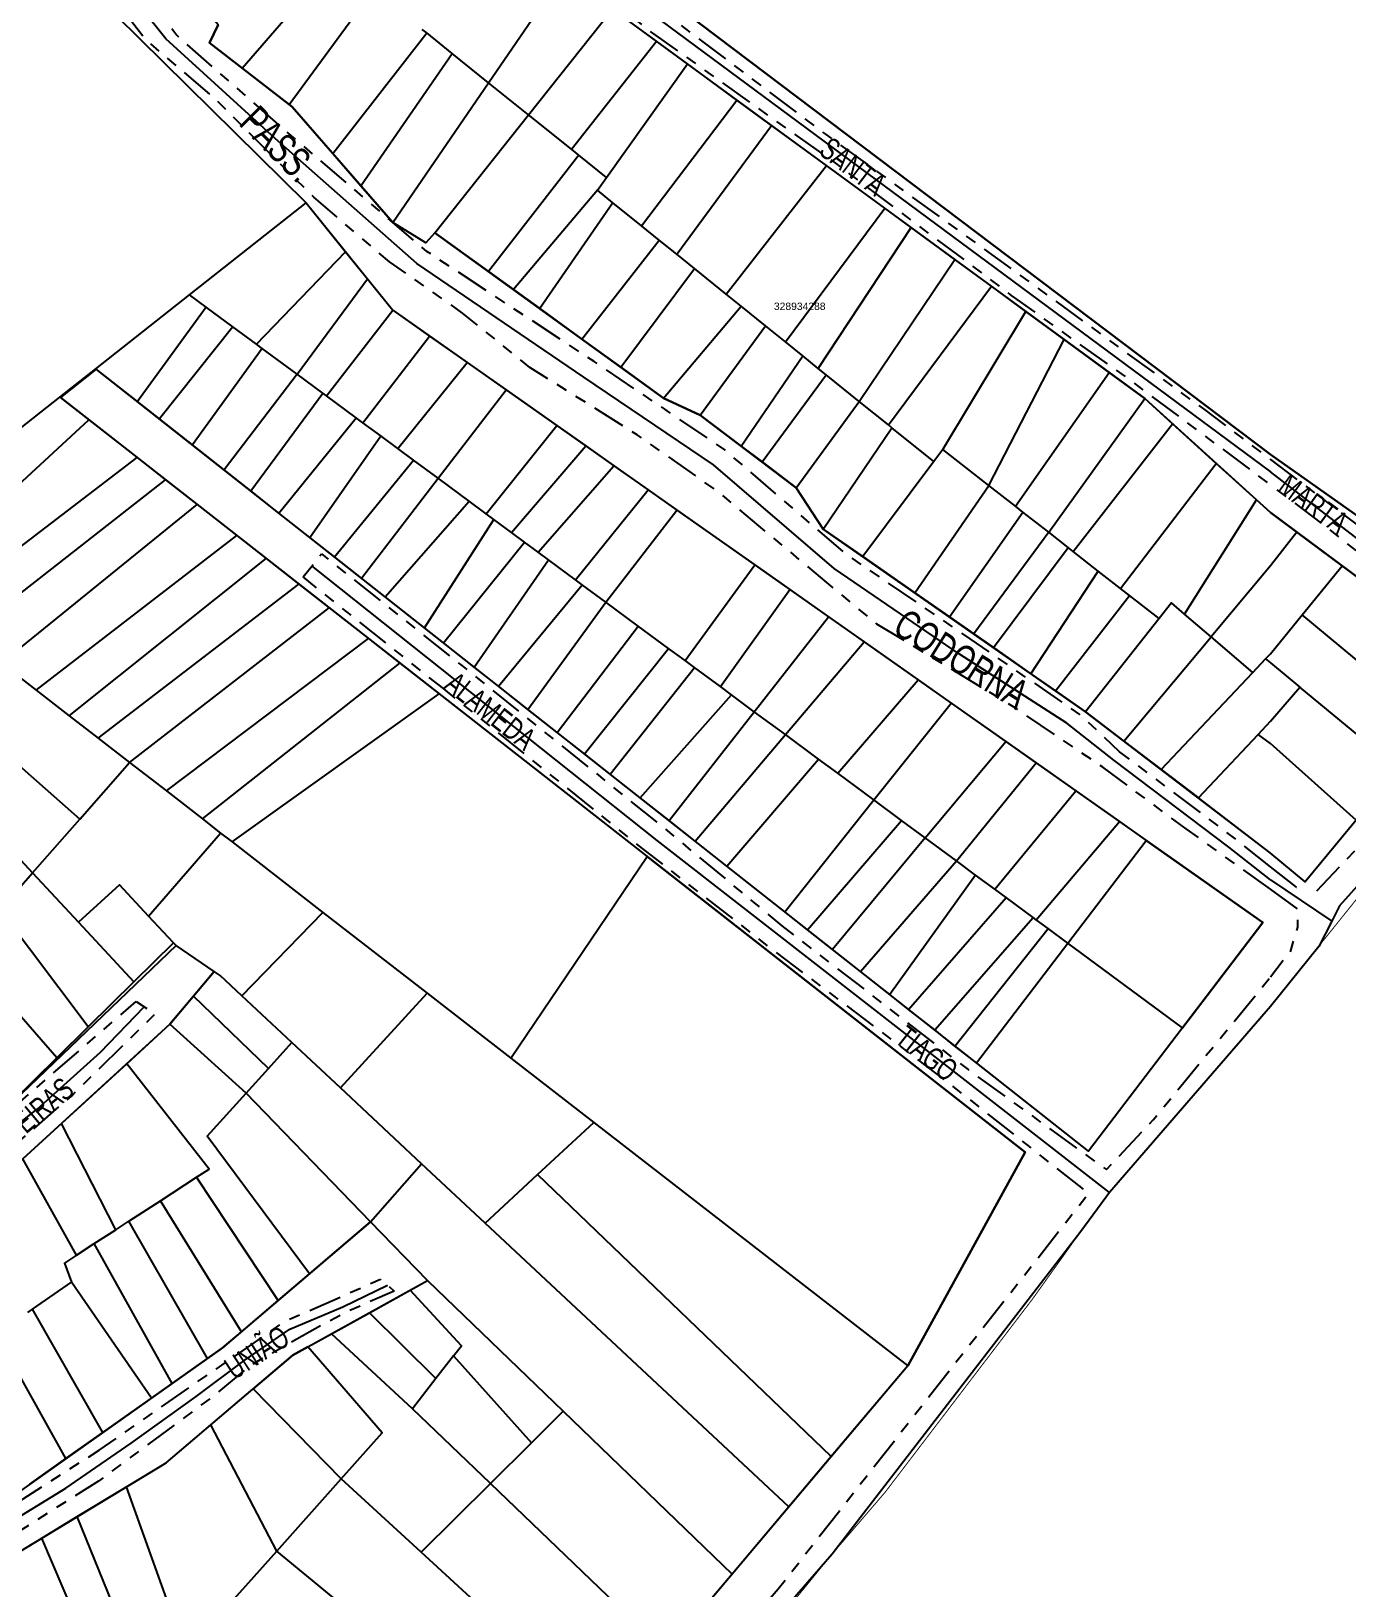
# Model space of a CAD drawing. Extents: x 205316 to 208372, y 4848714 to 4853250.
# Drawn here: x 207946.9 to 208125.1, y 4848829.6 to 4849040.5 of the extents above; entities that cross this region are included whole.
import ezdxf
from ezdxf.enums import TextEntityAlignment as Align

# ---------------------------------------------------------------- set-up
doc = ezdxf.new("R2010")
doc.units = 0
doc.header["$LTSCALE"] = 1.5
doc.header["$MEASUREMENT"] = 0
doc.linetypes.add('TRACO_25', pattern=[8, 3, -1, 1, -1, 1, -1])
for name, color, linetype in [('CD-MALHA-LOTES', 40, 'CONTINUOUS'), ('CD_TXT_QUADRA', 7, 'CONTINUOUS'), ('LM-LIM-SETOR-FISCAL', 7, 'CONTINUOUS'), ('RU-QUADRAS', 6, 'CONTINUOUS'), ('SV-EIXO-RUA-N-PAV', 6, 'CONTINUOUS'), ('SV-RUA-NAO-PAV-S-GUIA-C-GUIA', 7, 'CONTINUOUS'), ('SV-TXT-RUA-N-PAV-S-GUIA-C-GUIA', 7, 'CONTINUOUS')]:
    doc.layers.add(name, color=color, linetype=linetype)
doc.styles.add('ARIAL', font='arial.ttf')
doc.styles.add('ROMANS', font='arial.ttf', dxfattribs={"height": 0.2})
doc.linetypes.add('Limite', pattern='A,20,-3,[130,ltypeshp.shx,S=6.35,R=0,X=0,Y=0],-3,20', length=46)

msp = doc.modelspace()

# ---------------------------------------------------------------- linework, layer by layer
at = {"layer": 'CD-MALHA-LOTES'}
for points in [[(207908.5, 4849122.85), (207915.54, 4849112.02), (207945.28, 4849061), (207958.4, 4849042.61), (207984.16, 4849017.22)], [(207984.43, 4849081.59), (208114.75, 4848983.11), (208145.51, 4848961.38), (208201.11, 4849027.21)], [(207975.49, 4849035.46), (207988.17, 4849050.12)], [(208008.88, 4849033.48), (208019.03, 4849048.32)], [(207981.85, 4849030.51), (207993.24, 4849046.04)], [(208014.28, 4849029.14), (208025.66, 4849043.46)], [(208031.62, 4849039.1), (208025.66, 4849043.46)], [(207972.27, 4849041.3), (207971.1, 4849038.87), (207975.49, 4849035.46)], [(208000.49, 4849040.22), (207999.88, 4849040.71)], [(207987.77, 4849023.88), (208000.49, 4849040.22)], [(208003.96, 4849037.43), (208000.49, 4849040.22)], [(208020.1, 4849024.47), (208031.62, 4849039.1)], [(208035.81, 4849036.03), (208031.62, 4849039.1)], [(207991.58, 4849019.52), (208003.96, 4849037.43)], [(208008.88, 4849033.48), (208003.96, 4849037.43)], [(207975.49, 4849035.46), (207981.85, 4849030.51)], [(208024.86, 4849020.65), (208035.81, 4849036.03)], [(208042.51, 4849031.13), (208035.81, 4849036.03)], [(207995.92, 4849014.55), (208008.88, 4849033.48)], [(208014.28, 4849029.14), (208008.88, 4849033.48)], [(207981.85, 4849030.51), (207982.26, 4849030.19), (207987.77, 4849023.88)], [(208029.58, 4849014.08), (208042.51, 4849031.13)], [(208047.21, 4849027.68), (208042.51, 4849031.13)], [(208001.58, 4849013.16), (208014.28, 4849029.14)], [(208020.1, 4849024.47), (208014.28, 4849029.14)], [(208034.35, 4849010.24), (208047.21, 4849027.68)], [(208054.64, 4849022.25), (208047.21, 4849027.68)], [(207987.77, 4849023.88), (207991.58, 4849019.52)], [(208021.08, 4849023.68), (208008.87, 4849007.89)], [(208021.08, 4849023.68), (208020.1, 4849024.47)], [(208024.86, 4849020.65), (208021.08, 4849023.68)], [(208041.05, 4849004.83), (208054.64, 4849022.25)], [(208062.53, 4849016.48), (208054.64, 4849022.25)], [(207991.58, 4849019.52), (207995.92, 4849014.55)], [(208023.61, 4849018.9), (208024.86, 4849020.65)], [(207968.36, 4849004.75), (207984.16, 4849017.22)], [(207984.16, 4849017.22), (207989.52, 4849010.57)], [(208023.61, 4849018.9), (208012.23, 4849005.46)], [(208025.69, 4849017.22), (208015.8, 4849002.87)], [(208025.69, 4849017.22), (208023.61, 4849018.9)], [(208029.58, 4849014.08), (208025.69, 4849017.22)], [(208049.08, 4848998.36), (208062.53, 4849016.48)], [(208066.09, 4849013.87), (208062.53, 4849016.48)], [(208001.58, 4849013.16), (208000.36, 4849011.79), (207995.92, 4849014.55)], [(208001.58, 4849013.16), (208008.87, 4849007.89)], [(208031.97, 4849012.16), (208029.58, 4849014.08)], [(208053.52, 4848994.78), (208066.09, 4849013.87)], [(208072.01, 4849009.54), (208066.09, 4849013.87)], [(208021.52, 4848998.73), (208031.97, 4849012.16)], [(208034.35, 4849010.24), (208031.97, 4849012.16)], [(207977.46, 4848998.04), (207989.52, 4849010.57)], [(207989.52, 4849010.57), (207992.46, 4849006.92)], [(208036.75, 4849008.3), (208034.35, 4849010.24)], [(208059.07, 4848990.31), (208072.01, 4849009.54)], [(208076.97, 4849005.91), (208072.01, 4849009.54)], [(207982.94, 4848994), (207992.46, 4849006.92)], [(207992.46, 4849006.92), (207995.91, 4849002.65)], [(208008.87, 4849007.89), (208012.23, 4849005.46)], [(208026.77, 4848994.93), (208036.75, 4849008.3)], [(208041.05, 4849004.83), (208036.75, 4849008.3)], [(207955.68, 4848994.74), (207968.36, 4849004.75)], [(207970.65, 4849003.07), (207968.36, 4849004.75)], [(208012.23, 4849005.46), (208015.8, 4849002.87)], [(208043.07, 4849003.21), (208041.05, 4849004.83)], [(208063.04, 4848987.11), (208076.97, 4849005.91)], [(208081.64, 4849002.48), (208076.97, 4849005.91)], [(207970.65, 4849003.07), (207961.33, 4848990.28)], [(207974.25, 4849000.41), (207970.65, 4849003.07)], [(207986.93, 4848991.05), (207995.91, 4849002.65)], [(207995.91, 4849002.65), (208000.89, 4848999.15)], [(208015.8, 4849002.87), (208021.52, 4848998.73)], [(208032.54, 4848990.76), (208043.07, 4849003.21)], [(208046.37, 4849000.55), (208043.07, 4849003.21)], [(208070.39, 4848983.79), (208081.64, 4849002.48)], [(208086.83, 4848998.68), (208081.64, 4849002.48)], [(207974.25, 4849000.41), (207964.3, 4848987.95)], [(207977.46, 4848998.04), (207974.25, 4849000.41)], [(208037.51, 4848988.46), (208046.37, 4849000.55)], [(208049.08, 4848998.36), (208046.37, 4849000.55)], [(207991.85, 4848987.41), (208000.89, 4848999.15)], [(208000.89, 4848999.15), (208005.97, 4848995.57)], [(208021.52, 4848998.73), (208026.77, 4848994.93)], [(208051.44, 4848996.46), (208049.08, 4848998.36)], [(208076.64, 4848978.91), (208086.83, 4848998.68)], [(208092.92, 4848994.23), (208086.83, 4848998.68)], [(207978.22, 4848997.48), (207968.76, 4848984.43)], [(207978.22, 4848997.48), (207977.46, 4848998.04)], [(207982.94, 4848994), (207978.22, 4848997.48)], [(208043.09, 4848984.25), (208051.44, 4848996.46)], [(208053.52, 4848994.78), (208051.44, 4848996.46)], [(207950.81, 4848990.89), (207955.68, 4848994.74)], [(207961.33, 4848990.28), (207955.68, 4848994.74)], [(207982.94, 4848994), (207973.05, 4848981.04)], [(207986.42, 4848991.42), (207982.94, 4848994)], [(207996.6, 4848983.91), (208005.97, 4848995.57)], [(208005.97, 4848995.57), (208011.24, 4848991.86)], [(208026.77, 4848994.93), (208032.54, 4848990.76)], [(208045.93, 4848982.1), (208054.59, 4848993.92)], [(208054.59, 4848993.92), (208053.52, 4848994.78)], [(208059.07, 4848990.31), (208054.59, 4848993.92)], [(208080.21, 4848976.12), (208092.92, 4848994.23)], [(208097.76, 4848990.68), (208092.92, 4848994.23)], [(208002.04, 4848979.89), (208011.24, 4848991.86)], [(208011.24, 4848991.86), (208018.11, 4848987.02)], [(207923.29, 4848969.16), (207950.81, 4848990.89)], [(207950.81, 4848990.89), (207954.75, 4848987.81)], [(207964.3, 4848987.95), (207961.33, 4848990.28)], [(207976.68, 4848978.18), (207986.42, 4848991.42)], [(207986.93, 4848991.05), (207986.42, 4848991.42)], [(207990.96, 4848988.07), (207986.93, 4848991.05)], [(208032.54, 4848990.76), (208037.51, 4848988.46)], [(208050.55, 4848978.61), (208059.07, 4848990.31)], [(208063.04, 4848987.11), (208059.07, 4848990.31)], [(208084.73, 4848972.58), (208097.76, 4848990.68)], [(208101.51, 4848987.28), (208097.76, 4848990.68)], [(207929.59, 4848964.61), (207954.75, 4848987.81)], [(207954.75, 4848987.81), (207961.27, 4848982.71)], [(207968.76, 4848984.43), (207964.3, 4848987.95)], [(207980.49, 4848975.18), (207990.96, 4848988.07)], [(207991.85, 4848987.41), (207990.96, 4848988.07)], [(208037.51, 4848988.46), (208043.09, 4848984.25)], [(207984.67, 4848971.88), (207994.28, 4848985.62)], [(207994.28, 4848985.62), (207991.85, 4848987.41)], [(207996.6, 4848983.91), (207994.28, 4848985.62)], [(208008.53, 4848975.09), (208018.11, 4848987.02)], [(208018.11, 4848987.02), (208022.03, 4848984.27)], [(208054.2, 4848973.01), (208063.49, 4848986.74)], [(208063.49, 4848986.74), (208063.04, 4848987.11)], [(208069.17, 4848982.16), (208063.49, 4848986.74)], [(208088.06, 4848969.98), (208101.51, 4848987.28)], [(208107.41, 4848981.91), (208101.51, 4848987.28)], [(207973.05, 4848981.04), (207968.76, 4848984.43)], [(207998.69, 4848982.36), (207996.6, 4848983.91)], [(208012, 4848972.53), (208022.03, 4848984.27)], [(208022.03, 4848984.27), (208025.84, 4848981.59)], [(208043.09, 4848984.25), (208045.93, 4848982.1)], [(208070.39, 4848983.79), (208069.17, 4848982.16)], [(208076.64, 4848978.91), (208070.39, 4848983.79)], [(207933.7, 4848961.64), (207961.27, 4848982.71)], [(207961.27, 4848982.71), (207965.11, 4848979.7)], [(207988.03, 4848969.23), (207998.69, 4848982.36)], [(208002.04, 4848979.89), (207998.69, 4848982.36)], [(208015.61, 4848969.87), (208025.84, 4848981.59)], [(208025.84, 4848981.59), (208030.49, 4848978.31)], [(208045.93, 4848982.1), (208050.55, 4848978.61)], [(208069.17, 4848982.16), (208059.54, 4848969.28)], [(208094.46, 4848964.97), (208107.41, 4848981.91)], [(208112.87, 4848976.95), (208107.41, 4848981.91)], [(207938.04, 4848958.5), (207965.11, 4848979.7)], [(207965.11, 4848979.7), (207969.43, 4848976.33)], [(207976.68, 4848978.18), (207973.05, 4848981.04)], [(207991.66, 4848966.36), (208002.04, 4848979.89)], [(208006.24, 4848976.79), (208002.04, 4848979.89)], [(207980.49, 4848975.18), (207976.68, 4848978.18)], [(208020.65, 4848966.14), (208030.49, 4848978.31)], [(208030.49, 4848978.31), (208034.36, 4848975.59)], [(208050.55, 4848978.61), (208054.2, 4848973.01)], [(208066.62, 4848964.35), (208076.64, 4848978.91)], [(208080.21, 4848976.12), (208076.64, 4848978.91)], [(207942.93, 4848954.83), (207969.43, 4848976.33)], [(207969.43, 4848976.33), (207974.79, 4848972.12)], [(207984.67, 4848971.88), (207980.49, 4848975.18)], [(207994.88, 4848963.82), (208006.24, 4848976.79)], [(208008.53, 4848975.09), (208006.24, 4848976.79)], [(208009.59, 4848974.31), (208008.53, 4848975.09)], [(208024.75, 4848963.12), (208034.36, 4848975.59)], [(208034.36, 4848975.59), (208044.91, 4848968.16)], [(208071.28, 4848961.11), (208081.24, 4848975.31)], [(208081.24, 4848975.31), (208080.21, 4848976.12)], [(208084.73, 4848972.58), (208081.24, 4848975.31)], [(208103.12, 4848961.5), (208112.87, 4848976.95)], [(208118.33, 4848972.58), (208114.75, 4848975.25), (208112.87, 4848976.95)], [(208000.2, 4848959.63), (208009.59, 4848974.31)], [(208012, 4848972.53), (208009.59, 4848974.31)], [(208054.2, 4848973.01), (208059.54, 4848969.28)], [(207947.61, 4848951.2), (207974.79, 4848972.12)], [(207974.79, 4848972.12), (207978.76, 4848969.02)], [(207988.03, 4848969.23), (207984.67, 4848971.88)], [(208002.76, 4848957.61), (208013.74, 4848971.25)], [(208013.74, 4848971.25), (208012, 4848972.53)], [(208015.61, 4848969.87), (208013.74, 4848971.25)], [(208084.73, 4848972.58), (208074.57, 4848958.81)], [(208087.37, 4848970.52), (208084.73, 4848972.58)], [(208118.33, 4848972.58), (208114.75, 4848968.02), (208106.72, 4848958.41)], [(208124.47, 4848968.02), (208118.33, 4848972.58)], [(207952.08, 4848947.73), (207978.76, 4848969.02)], [(207978.76, 4848969.02), (207983.19, 4848965.55)], [(207991.66, 4848966.36), (207988.03, 4848969.23)], [(208006.94, 4848954.31), (208017, 4848968.84)], [(208017, 4848968.84), (208015.61, 4848969.87)], [(208020.65, 4848966.14), (208017, 4848968.84)], [(208059.54, 4848969.28), (208066.62, 4848964.35)], [(208077.23, 4848956.96), (208087.37, 4848970.52)], [(208088.06, 4848969.98), (208087.37, 4848970.52)], [(208091.44, 4848967.33), (208088.06, 4848969.98)], [(208035.49, 4848955.19), (208044.91, 4848968.16)], [(208044.91, 4848968.16), (208049.68, 4848964.81)], [(208082.3, 4848953.42), (208091.44, 4848967.33)], [(208094.46, 4848964.97), (208091.44, 4848967.33)], [(208119.06, 4848961.4), (208124.47, 4848968.02)], [(208137.03, 4848946.48), (208143.28, 4848954.04), (208124.47, 4848968.02)], [(207956, 4848944.69), (207983.19, 4848965.55)], [(207983.19, 4848965.55), (207987.27, 4848962.36)], [(207994.88, 4848963.82), (207991.66, 4848966.36)], [(208010.22, 4848951.73), (208021.56, 4848965.47)], [(208021.56, 4848965.47), (208020.65, 4848966.14)], [(208024.75, 4848963.12), (208021.56, 4848965.47)], [(208040.26, 4848951.67), (208049.68, 4848964.81)], [(208049.68, 4848964.81), (208054.9, 4848961.13)], [(208066.62, 4848964.35), (208071.28, 4848961.11)], [(208095.69, 4848964.01), (208094.46, 4848964.97)], [(207960.25, 4848941.4), (207987.27, 4848962.36)], [(207987.27, 4848962.36), (207992.62, 4848958.17)], [(208000.2, 4848959.63), (207994.88, 4848963.82)], [(208014.2, 4848948.59), (208024.75, 4848963.12)], [(208029.15, 4848959.87), (208024.75, 4848963.12)], [(208085.67, 4848951.08), (208095.69, 4848964.01)], [(208099.68, 4848960.89), (208095.69, 4848964.01)], [(208103.12, 4848961.5), (208101.35, 4848963.02), (208099.68, 4848960.89)], [(208044.86, 4848948.27), (208054.9, 4848961.13)], [(208054.9, 4848961.13), (208059.74, 4848957.73)], [(208071.28, 4848961.11), (208074.57, 4848958.81)], [(208099.68, 4848960.89), (208089.72, 4848948.25)], [(208106.72, 4848958.41), (208103.12, 4848961.5)], [(208114.09, 4848955.43), (208114.75, 4848956.12), (208119.06, 4848961.4)], [(208137.03, 4848946.48), (208119.06, 4848961.4)], [(207965.24, 4848937.53), (207992.62, 4848958.17)], [(207992.62, 4848958.17), (207996.85, 4848954.86)], [(208002.76, 4848957.61), (208000.2, 4848959.63)], [(208018.18, 4848945.45), (208029.15, 4848959.87)], [(208033.26, 4848956.83), (208029.15, 4848959.87)], [(208074.57, 4848958.81), (208077.23, 4848956.96)], [(208094.92, 4848944.28), (208106.72, 4848958.41)], [(208112.35, 4848953.57), (208106.72, 4848958.41)], [(208006.94, 4848954.31), (208002.76, 4848957.61)], [(208021.86, 4848942.55), (208033.26, 4848956.83)], [(208035.49, 4848955.19), (208033.26, 4848956.83)], [(208049.08, 4848945.16), (208059.74, 4848957.73)], [(208059.74, 4848957.73), (208067.06, 4848952.58)], [(208077.23, 4848956.96), (208082.3, 4848953.42)], [(207942.93, 4848954.83), (207947.61, 4848951.2)], [(207970.12, 4848933.74), (207996.85, 4848954.86)], [(207996.85, 4848954.86), (208002.2, 4848950.67)], [(208010.22, 4848951.73), (208006.94, 4848954.31)], [(208025.35, 4848939.79), (208036.75, 4848954.26)], [(208036.75, 4848954.26), (208035.49, 4848955.19)], [(208040.26, 4848951.67), (208036.75, 4848954.26)], [(208112.35, 4848953.57), (208114.09, 4848955.43)], [(208114.09, 4848955.43), (208114.75, 4848954.88), (208118.75, 4848951.58)], [(208014.2, 4848948.59), (208010.22, 4848951.73)], [(208056.16, 4848939.93), (208067.06, 4848952.58)], [(208067.06, 4848952.58), (208071.51, 4848949.44)], [(208082.3, 4848953.42), (208085.67, 4848951.08)], [(208099.98, 4848940.42), (208112.35, 4848953.57)], [(207953.52, 4848933.73), (207934.48, 4848950.52)], [(207947.61, 4848951.2), (207952.08, 4848947.73)], [(207974.13, 4848930.63), (208002.2, 4848950.67)], [(208002.2, 4848950.67), (208030.35, 4848928.64)], [(208029.39, 4848936.61), (208041.78, 4848950.55)], [(208041.78, 4848950.55), (208040.26, 4848951.67)], [(208044.86, 4848948.27), (208041.78, 4848950.55)], [(208085.67, 4848951.08), (208089.72, 4848948.25)], [(208113.09, 4848945.2), (208114.75, 4848946.97), (208118.75, 4848951.58)], [(208132.13, 4848940.54), (208118.75, 4848951.58)], [(207952.08, 4848947.73), (207956, 4848944.69)], [(208018.18, 4848945.45), (208014.2, 4848948.59)], [(208033.32, 4848933.51), (208044.86, 4848948.27)], [(208049.08, 4848945.16), (208044.86, 4848948.27)], [(208061.06, 4848936.31), (208071.51, 4848949.44)], [(208071.51, 4848949.44), (208078.91, 4848944.24)], [(208089.72, 4848948.25), (208094.92, 4848944.28)], [(208021.86, 4848942.55), (208018.18, 4848945.45)], [(207956, 4848944.69), (207960.25, 4848941.4)], [(208036.84, 4848930.73), (208049.08, 4848945.16)], [(208053.57, 4848941.84), (208049.08, 4848945.16)], [(208067.99, 4848931.19), (208078.91, 4848944.24)], [(208078.91, 4848944.24), (208083.01, 4848941.35)], [(208094.92, 4848944.28), (208099.98, 4848940.42)], [(208105.01, 4848936.58), (208113.09, 4848945.2)], [(208126.38, 4848933.58), (208114.75, 4848943.98), (208113.09, 4848945.2)], [(207953.52, 4848933.73), (207960.25, 4848941.4)], [(207960.25, 4848941.4), (207965.24, 4848937.53)], [(208025.35, 4848939.79), (208021.86, 4848942.55)], [(208041.14, 4848927.34), (208053.57, 4848941.84)], [(208056.16, 4848939.93), (208053.57, 4848941.84)], [(208072.24, 4848928.05), (208083.01, 4848941.35)], [(208083.01, 4848941.35), (208088.41, 4848937.54)], [(207933.69, 4848940.92), (207947.12, 4848926.46)], [(208029.39, 4848936.61), (208025.35, 4848939.79)], [(208061.06, 4848936.31), (208056.16, 4848939.93)], [(208099.98, 4848940.42), (208105.01, 4848936.58)], [(207965.24, 4848937.53), (207970.12, 4848933.74)], [(208077.41, 4848924.23), (208088.41, 4848937.54)], [(208088.41, 4848937.54), (208094.31, 4848933.4)], [(208033.32, 4848933.51), (208029.39, 4848936.61)], [(208049, 4848921.14), (208061.06, 4848936.31)], [(208064.8, 4848933.55), (208061.06, 4848936.31)], [(208126.38, 4848933.58), (208119.47, 4848925.21), (208114.74, 4848929.15), (208105.01, 4848936.58)], [(207947.12, 4848926.46), (207953.52, 4848933.73)], [(207970.12, 4848933.74), (207972.58, 4848931.83)], [(208036.84, 4848930.73), (208033.32, 4848933.51)], [(208052.06, 4848918.73), (208064.8, 4848933.55)], [(208067.99, 4848931.19), (208064.8, 4848933.55)], [(208083.05, 4848920.07), (208094.31, 4848933.4)], [(208094.31, 4848933.4), (208097.94, 4848930.84)], [(207962.83, 4848920.59), (207972.58, 4848931.83)], [(207972.58, 4848931.83), (207974.13, 4848930.63)], [(207974.13, 4848930.63), (207986.44, 4848921.08)], [(208041.14, 4848927.34), (208036.84, 4848930.73)], [(208067.99, 4848931.19), (208055.43, 4848916.07)], [(208072.24, 4848928.05), (208067.99, 4848931.19)], [(208087.31, 4848916.92), (208097.94, 4848930.84)], [(208102.86, 4848905.44), (208113.74, 4848919.72), (208097.94, 4848930.84)], [(208011.9, 4848901.33), (208030.35, 4848928.64)], [(208065.64, 4848859.65), (208081.52, 4848888.59), (208030.35, 4848928.64)], [(207942.69, 4848921.41), (207947.12, 4848926.46)], [(207947.12, 4848926.46), (207953.36, 4848919.75)], [(208049, 4848921.14), (208041.14, 4848927.34)], [(208059.24, 4848913.07), (208072.24, 4848928.05)], [(208074.83, 4848926.14), (208072.24, 4848928.05)], [(207962.83, 4848920.59), (207958.89, 4848924.81), (207953.36, 4848919.75)], [(208074.83, 4848926.14), (208063.2, 4848909.95)], [(208077.41, 4848924.23), (208074.83, 4848926.14)], [(208065.74, 4848907.94), (208078.96, 4848923.09)], [(208078.96, 4848923.09), (208077.41, 4848924.23)], [(208082.61, 4848920.4), (208078.96, 4848923.09)], [(207954.65, 4848905.57), (207942.69, 4848921.41)], [(207966.21, 4848916.97), (207962.83, 4848920.59)], [(207975.46, 4848909.79), (207986.44, 4848921.08)], [(207986.44, 4848921.08), (208000.54, 4848910.15)], [(208052.06, 4848918.73), (208049, 4848921.14)], [(208069.29, 4848905.15), (208082.61, 4848920.4)], [(208083.05, 4848920.07), (208082.61, 4848920.4)], [(208084.66, 4848918.88), (208083.05, 4848920.07)], [(207953.36, 4848919.75), (207960.85, 4848911.69)], [(208055.43, 4848916.07), (208052.06, 4848918.73)], [(208072.03, 4848902.98), (208084.66, 4848918.88)], [(208087.31, 4848916.92), (208084.66, 4848918.88)], [(207950.39, 4848901.37), (207937.35, 4848916.34)], [(207966.21, 4848916.97), (207960.85, 4848911.69)], [(207971.71, 4848913.09), (207966.55, 4848916.61), (207966.21, 4848916.97)], [(208059.24, 4848913.07), (208055.43, 4848916.07)], [(208074.93, 4848900.69), (208087.31, 4848916.92)], [(208102.86, 4848905.44), (208087.31, 4848916.92)], [(207960.85, 4848911.69), (207954.65, 4848905.57)], [(207971.71, 4848913.09), (207968.91, 4848909.75)], [(207975.46, 4848909.79), (207972.54, 4848912.52), (207971.71, 4848913.09)], [(208063.2, 4848909.95), (208059.24, 4848913.07)], [(207968.91, 4848909.75), (207965.71, 4848905.93)], [(207979.07, 4848899.94), (207968.91, 4848909.75)], [(207982.24, 4848903.45), (207975.46, 4848909.79)], [(207988.81, 4848897.31), (208000.54, 4848910.15)], [(208000.54, 4848910.15), (208011.9, 4848901.33)], [(208065.74, 4848907.94), (208063.2, 4848909.95)], [(208069.29, 4848905.15), (208065.74, 4848907.94)], [(207954.65, 4848905.57), (207950.39, 4848901.37)], [(207965.71, 4848905.93), (207959.88, 4848900.58)], [(207976.04, 4848896.6), (207965.71, 4848905.93)], [(208102.86, 4848905.44), (208090.12, 4848888.72), (208074.93, 4848900.69)], [(207979.07, 4848899.94), (207982.24, 4848903.45)], [(207988.81, 4848897.31), (207982.24, 4848903.45)], [(208072.03, 4848902.98), (208069.29, 4848905.15)], [(207950.39, 4848901.37), (207944.33, 4848895.39)], [(208011.9, 4848901.33), (208023.12, 4848892.63)], [(208074.93, 4848900.69), (208072.03, 4848902.98)], [(207959.88, 4848900.58), (207951.03, 4848892.47)], [(207969.34, 4848885.19), (207971.04, 4848886.29), (207959.88, 4848900.58)], [(207976.04, 4848896.6), (207979.07, 4848899.94)], [(207999.81, 4848887.03), (207988.81, 4848897.31)], [(207984.63, 4848872.13), (207970.76, 4848890.76), (207976.04, 4848896.6)], [(207992.89, 4848879.17), (207976.04, 4848896.6)], [(207951.03, 4848892.47), (207945.81, 4848887.68)], [(207958.38, 4848878.09), (207951.03, 4848892.47)], [(208015.51, 4848885.58), (208023.12, 4848892.63)], [(208023.12, 4848892.63), (208065.64, 4848859.65)], [(207953.06, 4848874.64), (207945.81, 4848887.68)], [(207992.89, 4848879.17), (207999.81, 4848887.03)], [(208008.39, 4848879), (207999.81, 4848887.03)], [(207964.43, 4848882.01), (207969.34, 4848885.19)], [(207980.4, 4848868.52), (207969.34, 4848885.19)], [(208008.39, 4848879), (208015.51, 4848885.58)], [(208055.29, 4848847.37), (208015.51, 4848885.58)], [(207960.15, 4848879.24), (207964.43, 4848882.01)], [(207975.4, 4848864.26), (207964.43, 4848882.01)], [(207955.48, 4848876.21), (207958.38, 4848878.09)], [(207958.38, 4848878.09), (207960.15, 4848879.24)], [(207970.83, 4848860.65), (207960.15, 4848879.24)], [(207984.63, 4848872.13), (207992.89, 4848879.17)], [(208000.59, 4848871.21), (207992.89, 4848879.17)], [(208049.53, 4848840.54), (208008.39, 4848879)], [(207953.06, 4848874.64), (207955.48, 4848876.21)], [(207966.03, 4848857.26), (207955.48, 4848876.21)], [(207953.06, 4848874.64), (207951.43, 4848873.58), (207952.39, 4848870.99)], [(207980.4, 4848868.52), (207984.63, 4848872.13)], [(207947.12, 4848867.32), (207952.39, 4848870.99)], [(207963.24, 4848855.29), (207952.39, 4848870.99)], [(207992.73, 4848866.85), (207998.24, 4848869.91)], [(207998.24, 4848869.91), (208000.59, 4848871.21)], [(208004.13, 4848861), (208005.19, 4848862.37), (207998.24, 4848869.91)], [(208000.59, 4848871.21), (208018.98, 4848853.5)], [(207975.4, 4848864.26), (207980.4, 4848868.52)], [(207946.48, 4848866.88), (207947.12, 4848867.32)], [(207956.65, 4848850.63), (207947.12, 4848867.32)], [(207987.6, 4848864), (207992.73, 4848866.85)], [(208001.74, 4848857.93), (207992.73, 4848866.85)], [(207951.62, 4848847.08), (207942.22, 4848863.91)], [(207970.83, 4848860.65), (207972.86, 4848862.09), (207975.4, 4848864.26)], [(207984.38, 4848862.22), (207987.6, 4848864)], [(207998.56, 4848853.83), (207987.6, 4848864)], [(207984.38, 4848862.22), (207982.36, 4848861.1), (207977.01, 4848856.55)], [(207988.91, 4848844.33), (207994.48, 4848850.58), (207984.38, 4848862.22)], [(207966.03, 4848857.26), (207970.83, 4848860.65)], [(208004.13, 4848861), (208001.74, 4848857.93)], [(208004.13, 4848861), (208014.69, 4848849.23)], [(208065.64, 4848859.65), (208055.29, 4848847.37)], [(207963.24, 4848855.29), (207966.03, 4848857.26)], [(208001.74, 4848857.93), (207998.56, 4848853.83)], [(207956.65, 4848850.63), (207963.24, 4848855.29)], [(207971.28, 4848851.68), (207977.01, 4848856.55)], [(207988.91, 4848844.33), (207977.01, 4848856.55)], [(208009.12, 4848843.7), (207998.56, 4848853.83)], [(208014.69, 4848849.23), (208018.98, 4848853.5)], [(208018.98, 4848853.5), (208041.87, 4848831.45)], [(207951.62, 4848847.08), (207956.65, 4848850.63)], [(207959.83, 4848843.25), (207965.19, 4848846.5), (207971.28, 4848851.68)], [(207980.2, 4848834.56), (207971.28, 4848851.68)], [(208009.12, 4848843.7), (208014.69, 4848849.23)], [(207946.73, 4848843.63), (207951.62, 4848847.08)], [(208055.29, 4848847.37), (208049.53, 4848840.54)], [(207980.2, 4848834.56), (207988.91, 4848844.33)], [(207999.75, 4848834.39), (207988.91, 4848844.33)], [(207953.18, 4848839.23), (207959.83, 4848843.25)], [(207970.49, 4848813.52), (207959.83, 4848843.25)], [(207999.75, 4848834.39), (208009.12, 4848843.7)], [(208032.94, 4848820.85), (208009.12, 4848843.7)], [(208049.53, 4848840.54), (208041.87, 4848831.45)], [(207948.39, 4848836.32), (207953.18, 4848839.23)], [(207958.52, 4848826), (207953.18, 4848839.23)], [(207942.31, 4848832.63), (207948.39, 4848836.32)], [(207954.17, 4848822.77), (207948.39, 4848836.32)], [(207976.71, 4848821.28), (207972.14, 4848825.53), (207980.2, 4848834.56)], [(208018.15, 4848803.3), (207980.2, 4848834.56)], [(208024.9, 4848811.31), (207999.75, 4848834.39)], [(208041.87, 4848831.45), (208032.94, 4848820.85)]]:
    msp.add_lwpolyline(points, dxfattribs=at)
at = {"layer": 'LM-LIM-SETOR-FISCAL', "linetype": 'Limite', "ltscale": 0.1, "const_width": 0.13, "flags": 128}
msp.add_lwpolyline([(207021.68, 4851415.47), (207043.45, 4851405.34), (207056.69, 4851396.79), (207066.97, 4851389.51), (207076.85, 4851382.57), (207094.19, 4851367.16), (207111.92, 4851349.04), (207137.62, 4851319.1), (207143.1, 4851313.28), (207157.25, 4851297.67), (207179.66, 4851272.35), (207212.37, 4851234.89), (207238.06, 4851206.02), (207253.49, 4851187.92), (207273.43, 4851163.63), (207284.94, 4851148.07), (207293.96, 4851135.89), (207311.93, 4851112.49), (207337.06, 4851072.12), (207347.32, 4851056.34), (207360.35, 4851036.08), (207365.19, 4851028.69), (207385.18, 4850998.1), (207399.65, 4850974.87), (207412.28, 4850954.54), (207439.21, 4850911.8), (207446.99, 4850899.53), (207455.59, 4850885.98), (207473.05, 4850858.84), (207486.05, 4850838.58), (207490.56, 4850831.8), (207526.44, 4850773.29), (207555.31, 4850724.8), (207578.38, 4850685.38), (207592.12, 4850660.09), (207604.67, 4850635.92), (207614.1, 4850617.58), (207622.25, 4850602.5), (207642.83, 4850564.46), (207666.03, 4850518.62), (207673.67, 4850503.6), (207676.98, 4850495.57), (207692.21, 4850467.22), (207727.63, 4850397.08), (207738.85, 4850376.31), (207759.68, 4850337.26), (207765.54, 4850326.04), (207775.63, 4850306.02), (207786.18, 4850286.35), (207792.55, 4850273.61), (207797.89, 4850263.92), (207815.04, 4850231.27), (207833.05, 4850197.75), (207837.49, 4850189.49), (207843.1, 4850178.25), (207852.67, 4850160.66), (207865.65, 4850136.92), (207895.56, 4850081.74), (207913.06, 4850049.55), (207920.81, 4850036.7), (207924.96, 4850029.49), (207928.67, 4850023.04), (207944.68, 4849997.28), (207949.38, 4849989.27), (207955.86, 4849978.89), (207989.63, 4849922.09), (208021.59, 4849858.31), (208039.3, 4849825.19), (208050.27, 4849806.04), (208063.43, 4849780.62), (208069.87, 4849768.66), (208079.08, 4849754.42), (208084.65, 4849743.63), (208092.91, 4849727.46), (208100.67, 4849714.29), (208107.46, 4849701.58), (208114.74, 4849688.43), (208114.78, 4849688.35), (208114.86, 4849688.17), (208150.73, 4849616.06), (208187.92, 4849541.22), (208249.9, 4849424.19), (208300.63, 4849327.9), (208301.3, 4849326.63), (208330.19, 4849271.2), (208367.01, 4849211.9), (208349.86, 4849193.3), (208335.74, 4849174.95), (208327.89, 4849167.36), (208314.36, 4849149.75), (208299.16, 4849131.8), (208291.24, 4849122.44), (208282.06, 4849112.13), (208264.95, 4849090.56), (208250.83, 4849074.09), (208221.58, 4849039.46), (208207.85, 4849021.47), (208194.01, 4849003.09), (208183.89, 4848990.29), (208163.14, 4848966.59), (208139.11, 4848938.69), (208114.75, 4848908.34), (208092.97, 4848883.15), (208089.08, 4848877.86), (208082.48, 4848868.63), (208062.6, 4848842.56), (208055.4, 4848834.16), (208029.39, 4848802.29), (208002.88, 4848772.47), (207987.06, 4848754.07), (207971.45, 4848736.35), (207951.29, 4848714.3), (207938.98, 4848722.35), (207935.19, 4848724.84), (207927.76, 4848740.69), (207925.43, 4848746.58), (207910.93, 4848782.03), (207901.5, 4848803.37), (207897.96, 4848811.56), (207889.76, 4848830.42), (207882.92, 4848845.94), (207879.69, 4848853.91), (207871.77, 4848863.82), (207869.94, 4848867.11), (207866.81, 4848872.74), (207858.75, 4848886.94), (207856.41, 4848891.07), (207842.53, 4848910.15), (207825.03, 4848930.31), (207802.2, 4848960.18), (207795.96, 4848968.62), (207792.78, 4848975.77), (207791.99, 4848977.54), (207775.14, 4849006.28), (207757.22, 4849040.43), (207747.93, 4849059.71), (207739.33, 4849078.11), (207736.66, 4849084.67), (207725.65, 4849112.01), (207712.86, 4849133.84), (207705.61, 4849141.39), (207693.22, 4849158.83), (207658.02, 4849201.49), (207643.22, 4849219.05), (207628.15, 4849239.89), (207583.74, 4849297.42), (207577.23, 4849307.07), (207560.95, 4849335.89), (207540.69, 4849361.49), (207529.48, 4849377.88), (207524.83, 4849382.69), (207520.93, 4849386.71), (207512.94, 4849401.39), (207489.49, 4849426.56), (207461.51, 4849464.09), (207445.75, 4849483.09), (207417.58, 4849518.68), (207409.91, 4849527.9), (207402.02, 4849538.56), (207394.56, 4849549.23), (207375.36, 4849576.96), (207365.17, 4849591.27), (207339.6, 4849627.48), (207325.58, 4849647.34), (207307.69, 4849672.68), (207298.76, 4849680.12), (207277.63, 4849691.43), (207257.69, 4849697.98), (207238.05, 4849700.95), (207217.82, 4849703), (207206.03, 4849702.71), (207187.69, 4849706.67), (207136.42, 4849713.49), (207093.76, 4849719.89), (207070.29, 4849722.03), (207038.29, 4849725.23), (206981.38, 4849733.58), (206955.52, 4849737.17), (206761.86, 4849758.64), (206867.89, 4849970.66), (206819.81, 4849985.62), (206492.19, 4850011.1), (206474.48, 4850006.62), (206422.43, 4850015.06), (206416.16, 4850016.08), (206438.69, 4850087.64), (206465.45, 4850155.1), (206402.35, 4850183.32), (206381.84, 4850187.26), (206296.36, 4850246.47), (206256.21, 4850261.19), (205958.1, 4850305), (205458.47, 4851060.64), (205381.54, 4850978.24), (205358.28, 4850945.44), (205339.74, 4850916.46), (205327.72, 4850908.15), (205431.06, 4851590.05), (205574.72, 4852567.53), (205641.8, 4853028.16), (205641.8, 4853028.16), (205641.8, 4853028.16), (205641.8, 4853028.16), (205641.93, 4853028.94), (205641.93, 4853028.94), (205648.48, 4853073.83), (205694.02, 4853072.84), (205697.96, 4853072.98), (205708.12, 4853073.2), (205760.46, 4853075.4), (205791.35, 4853076.88), (205796.33, 4853076.78), (205864.61, 4853080.53), (205875.14, 4853081.42), (205954.27, 4853084.91), (205973.22, 4853086.23), (205987.11, 4853086.63), (206047.56, 4853092.24), (206088.22, 4853093.5), (206097.24, 4853093.29), (206115.25, 4853096.39), (206174.74, 4853099.25), (206241.73, 4853106.06), (206249.32, 4853067.81), (206250.76, 4853068.13), (206281.43, 4853073.09), (206306.59, 4853077.18), (206378.69, 4853082.54), (206403.59, 4853083.9), (206436.89, 4853085.62), (206526.63, 4853090.28), (206527.07, 4853088.1), (206560.2, 4853092.06), (206614.27, 4853094.76), (206665.78, 4853098.35), (206668.43, 4853097.71), (206672.42, 4853095.9), (206676.44, 4853090.31), (206713.2, 4853068.45), (206726.11, 4853063.48), (206768.83, 4853039.64), (206779.35, 4853035.22), (206783.97, 4853039.27), (206803.01, 4853045.24), (206811.52, 4853047.66), (206822.53, 4853050.63), (206828.46, 4853052.32), (206840.17, 4853055.43), (206847.8, 4853057.54), (206858.24, 4853060.22), (206872.64, 4853064.04), (206880.4, 4853065.73), (206891.38, 4853067.85), (206902.95, 4853070.8), (206915.12, 4853068.72), (206920.58, 4853068.19), (206924.61, 4853067.87), (206929.01, 4853068.36), (206932.61, 4853069.6), (206936.66, 4853071.45), (206943.28, 4853074.5), (206950.01, 4853078.17), (206955.6, 4853082.5), (206958.92, 4853089.46), (206962.59, 4853093.58), (206967.6, 4853097.61), (206977.81, 4853100.47), (206987.39, 4853105.57), (206993.74, 4853107.81), (206995.98, 4853101.99), (206998.25, 4853095.75), (207000.15, 4853089.03), (207001.71, 4853082.51), (207003.06, 4853076.97), (207004.98, 4853065.92), (207006.42, 4853057.28), (207007.25, 4853052.87), (207009.04, 4853041.02), (207018.95, 4853043.22), (207028.02, 4853045.07), (207041.5, 4853047.9), (207048.59, 4853049.32), (207057.57, 4853051.22), (207063.04, 4853052.2), (207071.92, 4853053.66), (207083.02, 4853055.24), (207109.77, 4853060.98), (207121.18, 4853063.43), (207134.62, 4853067.5), (207161.51, 4853073.61), (207175.42, 4853077.24), (207178.97, 4853078.21), (207181.54, 4853078.81), (207183.81, 4853079.34), (207188.75, 4853080.47), (207192.55, 4853081.52), (207201.06, 4853083.36), (207208.78, 4853084.88), (207218.42, 4853086.81), (207225.74, 4853087.76), (207232.02, 4853089.01), (207242.24, 4853089.87), (207250.59, 4853091.4), (207267.11, 4853095.09), (207278.14, 4853097.67), (207281.89, 4853098.7), (207283.75, 4853100.66), (207285.91, 4853101.58), (207290.13, 4853102.41), (207294.36, 4853102.41), (207297.24, 4853101.27), (207300.74, 4853099.94), (207303.18, 4853099.75), (207306.84, 4853102), (207313.42, 4853103), (207317.92, 4853104.36), (207319.42, 4853105.86), (207320.7, 4853109.57), (207328.77, 4853111.37), (207333.42, 4853111.36), (207344.5, 4853111.15), (207357.97, 4853112.75), (207369.1, 4853115.23), (207376.56, 4853116.38), (207381.3, 4853117.24), (207387.47, 4853118.39), (207392.49, 4853119.11), (207396.77, 4853120.95), (207415.73, 4853122.98), (207426.82, 4853124.81), (207434.67, 4853127.72), (207433.38, 4853135.75), (207483.24, 4853145.3), (207485.09, 4853140.95), (207489.44, 4853138.19), (207496.16, 4853134.1), (207501.03, 4853132.12), (207509.86, 4853132.26), (207517.37, 4853134.63), (207526.34, 4853135.42), (207534.9, 4853135.16), (207540.31, 4853134.1), (207549.66, 4853131.07), (207559.41, 4853125.53), (207563.63, 4853123.29), (207567.98, 4853122.5), (207579.64, 4853122.9), (207589.26, 4853124.48), (207599.15, 4853123.03), (207607.72, 4853121.45), (207616.55, 4853118.55), (207625.51, 4853116.05), (207633.48, 4853114.13), (207638.75, 4853112.42), (207645.47, 4853108.07), (207650.35, 4853101.35), (207651.8, 4853094.76), (207653.12, 4853086.99), (207656.54, 4853081.71), (207660.23, 4853076.31), (207663.92, 4853071.17), (207668.54, 4853066.43), (207679.08, 4853063.26), (207691.07, 4853063.26), (207695.82, 4853066.3), (207699.7, 4853071.57), (207703.66, 4853075.26), (207708.27, 4853076.71), (207713.41, 4853075.39), (207716.7, 4853070.78), (207718.02, 4853064.06), (207718.15, 4853057.73), (207718.29, 4853046.46), (207719.34, 4853036.97), (207724.88, 4853033.81), (207736.87, 4853033.41), (207747.15, 4853035.92), (207754.13, 4853041.45), (207762.04, 4853043.3), (207773.44, 4853045.67), (207778.71, 4853047.25), (207782.8, 4853050.28), (207788.33, 4853057.66), (207790.84, 4853064.52), (207790.97, 4853071.24), (207790.57, 4853079.61), (207788.2, 4853087.12), (207786.62, 4853093.31), (207787.01, 4853100.03), (207790.7, 4853104.38), (207799.14, 4853104.38), (207805.07, 4853103.59), (207811.26, 4853102.27), (207817.85, 4853098.72), (207820.49, 4853094.5), (207822.46, 4853090.02), (207826.81, 4853088.04), (207832.35, 4853091.47), (207843.48, 4853094.63), (207849.81, 4853098.58), (207854.29, 4853104.12), (207855.74, 4853109.65), (207857.06, 4853117.3), (207866.22, 4853130.48), (207885.99, 4853134.43), (207901.27, 4853129.42), (207912.87, 4853122.04), (207925.79, 4853113.08), (207936.07, 4853099.64), (207945.82, 4853090.68), (207956.1, 4853085.93), (207977.18, 4853074.27), (207954.95, 4853033.22), (207930.02, 4853010.37), (207899.9, 4852995.83), (207867.7, 4852983.36), (207865.96, 4852982.16), (207835.44, 4852961.18), (207834.46, 4852960.51), (207832.32, 4852957.94), (207814.69, 4852936.79), (207813.69, 4852935.58), (207810.57, 4852900.27), (207812.65, 4852867.03), (207826.15, 4852834.83), (207834.46, 4852804.71), (207830.31, 4852764.2), (207817.84, 4852715.38), (207811.61, 4852680.07), (207809.54, 4852652.02), (207803.3, 4852629.17), (207788.76, 4852604.24), (207780.78, 4852586.78), (207772.76, 4852568.75), (207772.2, 4852567.48), (207764.15, 4852556.53), (207749.3, 4852542.98), (207732.53, 4852532.01), (207710.59, 4852535.24), (207705.42, 4852552.01), (207700.26, 4852561.69), (207695.76, 4852567.49), (207695.75, 4852567.5), (207689.62, 4852575.24), (207683.06, 4852582.65), (207683.06, 4852582.65), (207672.47, 4852586.67), (207659.13, 4852588.58), (207647.7, 4852584.77), (207640.93, 4852577.57), (207638.17, 4852572.06), (207638.27, 4852567.49), (207637.67, 4852558.64), (207637.07, 4852542.73), (207634.67, 4852530.43), (207628.97, 4852515.12), (207624.39, 4852504.94), (207612.77, 4852495.02), (207607.63, 4852490.76), (207594.46, 4852487.52), (207582.46, 4852480.31), (207573.75, 4852470.41), (207556.35, 4852462.61), (207538.64, 4852451.65), (207527.54, 4852441.75), (207513.13, 4852427.65), (207506.23, 4852418.64), (207498.13, 4852406.34), (207484.92, 4852390.73), (207472.02, 4852375.73), (207463.62, 4852361.33), (207453.41, 4852338.97), (207447.11, 4852320.36), (207443.73, 4852311.52), (207439.87, 4852301.85), (207432.11, 4852284.05), (207428.21, 4852272.65), (207424.61, 4852254.04), (207426.11, 4852243.54), (207437.81, 4852238.74), (207456.12, 4852240.84), (207468.42, 4852248.04), (207479.82, 4852254.34), (207496.63, 4852257.64), (207513.13, 4852257.64), (207531.14, 4852253.74), (207542.84, 4852248.64), (207555.75, 4852239.64), (207568.05, 4852228.08), (207578.55, 4852216.68), (207583.06, 4852196.87), (207587.56, 4852180.97), (207594.76, 4852163.26), (207599.86, 4852156.66), (207608.86, 4852146.16), (207613.37, 4852132.65), (207613.67, 4852120.5), (207611.87, 4852109.1), (207603.46, 4852100.09), (207594.46, 4852094.39), (207573.45, 4852089.89), (207559.95, 4852088.09), (207541.49, 4852086.29), (207526.79, 4852086.29), (207515.08, 4852082.69), (207510.28, 4852073.98), (207506.08, 4852060.48), (207508.18, 4852045.47), (207515.98, 4852036.77), (207527.69, 4852028.52), (207539.39, 4852021.32), (207542.09, 4852011.11), (207540.59, 4851999.41), (207531.89, 4851990.11), (207521.99, 4851983.81), (207509.68, 4851972.4), (207503.68, 4851965.2), (207498.88, 4851952.3), (207498.58, 4851939.69), (207495.88, 4851930.99), (207496.78, 4851918.08), (207492.28, 4851906.08), (207486.28, 4851896.48), (207480.57, 4851883.57), (207473.37, 4851877.87), (207465.27, 4851871.12), (207457.47, 4851862.72), (207450.26, 4851854.61), (207438.86, 4851850.11), (207428.96, 4851845.31), (207420.85, 4851839.31), (207413.65, 4851830.31), (207413.63, 4851830.07), (207412.45, 4851817.85), (207413.95, 4851801.35), (207419.65, 4851789.04), (207426.26, 4851775.24), (207422.65, 4851767.44), (207411.55, 4851754.83), (207403.15, 4851747.33), (207396.19, 4851742.31), (207381.03, 4851730), (207376.14, 4851725.42), (207366.84, 4851714.32), (207362.02, 4851705.07), (207359.33, 4851699.09), (207356.13, 4851693.8), (207352.17, 4851688.61), (207347.73, 4851683.39), (207343.58, 4851677.86), (207336.98, 4851674.11), (207333.08, 4851671.11), (207328.23, 4851667.5), (207323.73, 4851664.99), (207319.14, 4851662.03), (207312.52, 4851659.25), (207306.97, 4851656.48), (207300.67, 4851653.78), (207295.56, 4851650.02), (207291.96, 4851646.42), (207290.01, 4851641.92), (207289.56, 4851637.12), (207290.76, 4851632.17), (207293.46, 4851628.87), (207299.47, 4851624.97), (207306.09, 4851621.35), (207313.87, 4851617.16), (207321.37, 4851614.76), (207329.33, 4851612.06), (207335.36, 4851607.57), (207336.98, 4851602.16), (207333.68, 4851595.41), (207329.48, 4851592.11), (207324.52, 4851589.4), (207317.62, 4851586.85), (207309.18, 4851586.85), (207303.22, 4851588.26), (207297.78, 4851590.49), (207292.26, 4851592.53), (207286.46, 4851592.82), (207280.33, 4851592.56), (207274.18, 4851591.51), (207267.88, 4851591.06), (207260.83, 4851591.81), (207252.43, 4851591.51), (207245.52, 4851589.1), (207238.32, 4851588.5), (207231.28, 4851590.25), (207225.49, 4851591.54), (207220.84, 4851594.21), (207214.84, 4851596.46), (207208.99, 4851598.86), (207202.68, 4851602.31), (207198.33, 4851607.41), (207196.08, 4851613.26), (207198.08, 4851619.64), (207198.84, 4851625.01), (207198.84, 4851632.65), (207197.89, 4851638.82), (207198.7, 4851645.68), (207198.78, 4851649.95), (207197.73, 4851654), (207194.58, 4851656.55), (207190.23, 4851659.55), (207184.83, 4851662.1), (207181.63, 4851663.31), (207174.11, 4851668.15), (207168.43, 4851673.64), (207164.08, 4851677.33), (207161.47, 4851680.45), (207157.3, 4851683.54), (207152.25, 4851686.95), (207146.35, 4851688.77), (207140.51, 4851688.58), (207134.97, 4851685.14), (207130.33, 4851679.65), (207126.96, 4851675.84), (207122.34, 4851670.05), (207117.61, 4851664.31), (207112.85, 4851658.87), (207107.77, 4851653.68), (207101.91, 4851649.31), (207095.27, 4851647.78), (207088.5, 4851647.45), (207081.72, 4851647.45), (207074.62, 4851649.4), (207067.65, 4851651.44), (207061.25, 4851655.1), (207056.98, 4851658.28), (207053.3, 4851661.92), (207049.7, 4851665.87), (207044.67, 4851671.39), (207039.69, 4851676.45), (207036.11, 4851680.27), (207032.79, 4851684.24), (207028.55, 4851687.81), (207024.32, 4851691.18), (207019.77, 4851694.1), (207012.9, 4851697.22), (207008.05, 4851698.69), (207000.99, 4851699.1), (206993.6, 4851698.93), (206988.48, 4851698.67), (206981.18, 4851698.52), (206974.54, 4851698.49), (206966.41, 4851698.35), (206959.69, 4851698.1), (206955.49, 4851697.65), (206947.66, 4851695.98), (206930.32, 4851683.64), (206919.41, 4851681.51), (206903.19, 4851685.91), (206893.11, 4851679.35), (206876.22, 4851668.3), (206863.82, 4851665.31), (206838.51, 4851664.51), (206824.05, 4851654.84), (206820.4, 4851636.59), (206823.02, 4851619.71), (206815.39, 4851610.49), (206817.94, 4851603.02), (206817.78, 4851599.21), (206807.28, 4851595.87), (206796.63, 4851589.51), (206795.68, 4851578.85), (206772.39, 4851570.51), (206768.73, 4851564.63), (206773.34, 4851553.02), (206770.76, 4851539.3), (206766.66, 4851530.24), (206761.26, 4851528.3), (206750.13, 4851531.48), (206745.04, 4851524.16), (206737.89, 4851517.17), (206716.26, 4851478.85), (206708.79, 4851449.04), (206704.02, 4851446.18), (206695.42, 4851438.21), (206691.63, 4851417.91), (206687.99, 4851407.24), (206805.75, 4851415.72), (206852.6, 4851421.92), (206888.07, 4851426.1), (206908.54, 4851427.32), (206955.56, 4851430.12), (206957.65, 4851429.92), (206967.38, 4851429.2), (206973.82, 4851428.49), (206980.7, 4851427.63), (206982.84, 4851427.2), (206991.18, 4851425.4), (207010.88, 4851419.91)], close=True, dxfattribs=at)
at = {"layer": 'RU-QUADRAS', "linetype": 'Continuous'}
msp.add_lwpolyline([(207861, 4849203.97), (207866.71, 4849207.38), (207861.97, 4849214.77, 0.001843), (207965.86, 4849279.98), (208010.67, 4849305.91, -0.002159), (208114.76, 4849367.43), (208232.88, 4849440.12), (208343.74, 4849232.44), (208160.47, 4849124.64), (208169.58, 4849116.18), (208346.83, 4849223.11), (208351.47, 4849216.6), (208346.73, 4849213.51), (208352.54, 4849205.6), (208272.71, 4849112.01), (208145.51, 4848961.38), (208114.75, 4848983.11), (207984.43, 4849081.59), (207953.16, 4849061.69), (207918.51, 4849112.02, 0.032727), (207911.13, 4849125.33, 0.014749), (207888.62, 4849157.84), (207879.88, 4849170.91, 0.008218), (207863.92, 4849199.43)], format="xyb", close=True, dxfattribs=at)
msp.add_lwpolyline([(207958.97, 4849057.26), (207984.15, 4849076.16), (208000.09, 4849063.9), (207999.89, 4849062.33), (208097.76, 4848990.68), (208114.75, 4848975.25), (208143.28, 4848954.04), (208119.47, 4848925.21), (208114.74, 4848929.15), (208089.72, 4848948.25), (208054.2, 4848973.01), (208050.55, 4848978.61), (208037.51, 4848988.46), (208032.54, 4848990.76), (208001.58, 4849013.16), (208000.36, 4849011.79), (207995.92, 4849014.55), (207982.26, 4849030.19), (207971.1, 4849038.87), (207972.27, 4849041.3)], close=True, dxfattribs=at)
for points in [[(207958.4, 4849042.61), (207984.16, 4849017.22), (207995.91, 4849002.65), (208113.74, 4848919.72), (208090.12, 4848888.72), (207955.75, 4848994.69), (207950.88, 4848990.84), (208081.52, 4848888.59), (208065.64, 4848859.65), (207950.01, 4848722.44)], [(207902.02, 4848816.88), (207894.07, 4848830.42), (207886.7, 4848849.71), (207914.76, 4848866.21), (207914.97, 4848867.89), (207939.51, 4848882.62), (207939.11, 4848883.84), (207945.27, 4848887.18), (207965.71, 4848905.93), (207971.71, 4848913.09), (207966.55, 4848916.61), (207940.04, 4848891.16), (207883.46, 4848856.53), (207864.79, 4848888.05), (207922.96, 4848930.3), (207933.69, 4848940.92), (207930.02, 4848944.87), (207860.84, 4848894.01), (207848.89, 4848910.42), (207780.56, 4849006.49)], [(207904.79, 4848809.9), (207965.19, 4848846.5), (207982.36, 4848861.1), (208000.59, 4848871.21), (207992.89, 4848879.17), (207972.86, 4848862.09), (207931.65, 4848832.97), (207915.1, 4848822.54)]]:
    msp.add_lwpolyline(points, dxfattribs=at)
at = {"layer": 'SV-EIXO-RUA-N-PAV', "flags": 128}
for points in [[(208114.75, 4848925.49), (208109.11, 4848929.93), (208093.56, 4848941.71), (208087.17, 4848946.73), (208072.66, 4848956.07), (208055.66, 4848967.67), (208039.35, 4848981.72), (208021.79, 4848993.58), (207999.16, 4849008.98), (207979.98, 4849025.9), (207965.18, 4849039.44), (207954.9, 4849052.23), (207952.16, 4849055.86), (207949.13, 4849059.87), (207942.56, 4849070.2), (207934.57, 4849082.25), (207928, 4849093.84), (207920.33, 4849106.05), (207917.03, 4849112.01)], [(208282.06, 4849112.13), (208275.76, 4849104.5), (208235.54, 4849055.43), (208212.37, 4849027.45), (208194.01, 4849003.09), (208179.11, 4848985.31), (208171.2, 4848975.87), (208151.16, 4848952.78), (208139.11, 4848938.69), (208124.12, 4848921.98), (208123.06, 4848919.9), (208121.31, 4848916.48), (208114.75, 4848908.34)], [(207985.32, 4849077.42), (208030.97, 4849042.8), (208114.75, 4848980.75)], [(208114.74, 4848980.75), (208133.74, 4848966.13), (208145.66, 4848956.52), (208151.1, 4848952.7)], [(208092.97, 4848883.15), (208031.72, 4848930.81), (207984.96, 4848968.04)], [(208114.75, 4848925.49), (208123.06, 4848919.9)], [(207881.32, 4848850.14), (207892.28, 4848857.44), (207905.81, 4848865.45), (207917.67, 4848873.17), (207927.88, 4848879.52), (207936.16, 4848885.32), (207947.76, 4848894.43), (207956.31, 4848902.15), (207962.23, 4848908.3)], [(208114.75, 4848908.34), (208092.97, 4848883.15), (208089.08, 4848877.86), (208055.4, 4848834.16), (207951.29, 4848714.3)], [(207897.96, 4848811.56), (207917.95, 4848822.67), (207934.51, 4848832.6), (207951.62, 4848843.09), (207960.45, 4848849.16), (207969.28, 4848855.51), (207975.91, 4848860.48), (207981.98, 4848864.62), (207989.15, 4848867.65), (207995.2, 4848870.56)]]:
    msp.add_lwpolyline(points, dxfattribs=at)
at = {"layer": 'SV-RUA-NAO-PAV-S-GUIA-C-GUIA', "linetype": 'TRACO_25', "flags": 128}
for points in [[(207728.56, 4849112.02), (207731.77, 4849105.16), (207732.85, 4849102.85), (207736.21, 4849095.97), (207742.4, 4849084.86), (207750.05, 4849070.06), (207760.33, 4849044.3), (207769.16, 4849025.72), (207778.74, 4849006.48), (207786.64, 4848993.97), (207799.13, 4848974.8), (207816.82, 4848951.55), (207835.91, 4848923.67), (207859.57, 4848893.48), (207861.84, 4848891.79), (207881.1, 4848906.31), (207903.33, 4848923.55), (207928.77, 4848942.64), (207931.72, 4848939.49), (207914.74, 4848926.72), (207895.48, 4848912.59), (207877.66, 4848899.57), (207863.93, 4848888.9), (207863.04, 4848887.26), (207863.36, 4848885.49), (207879.05, 4848857.93), (207881.97, 4848856.25), (207886.13, 4848856.21), (207903.66, 4848865.98), (207932.15, 4848883.94), (207961.16, 4848909.01), (207963.71, 4848907.31), (207952.51, 4848896.34), (207942.85, 4848887.97), (207930.32, 4848879.45), (207915.92, 4848870.22), (207889.19, 4848853.59), (207886.32, 4848850.49), (207885.53, 4848847.44), (207896.98, 4848819.38), (207899.17, 4848816.39), (207902.74, 4848815.57), (207924.84, 4848828.17), (207956.12, 4848848.21), (207981.33, 4848865.71), (207994.24, 4848871.38), (207996.11, 4848869.78), (207989.68, 4848866.96), (207986.62, 4848865.34), (207976.48, 4848859.62), (207971.64, 4848855.58), (207956.06, 4848844.05), (207935.29, 4848830.92), (207918.65, 4848821.8), (207905.11, 4848813.68), (207902.57, 4848812.26), (207901.43, 4848809.31), (207910.64, 4848786.65), (207921.16, 4848762.23), (207929.57, 4848740.22), (207932.07, 4848735.61), (207935.47, 4848731.69), (207941.87, 4848726.21), (207947.45, 4848722.46), (207950.36, 4848721.69), (207952.26, 4848722.7), (207981.36, 4848753.32), (208016.3, 4848792.97), (208048.09, 4848829.42), (208090.13, 4848883.04), (208070.81, 4848898.28), (208046.8, 4848916.47), (208029.73, 4848929.73), (208002.76, 4848951.39), (207983.75, 4848966.53), (207986.25, 4848969.65), (208005.25, 4848954.51), (208032.2, 4848932.87), (208048.6, 4848919.26), (208073.8, 4848899.78), (208092.54, 4848886.23), (208098.87, 4848892.97), (208114.75, 4848912.29)], [(208114.75, 4848924.21), (208103.33, 4848932.41), (208092.04, 4848940.75), (208080.4, 4848948.66), (208061.46, 4848960.14), (208039.77, 4848978.23), (208028.99, 4848985.77), (208014.46, 4848994.91), (208005.36, 4849002.28), (207995.44, 4849009.21), (207985.19, 4849017.98), (207978.03, 4849025.1), (207971.57, 4849031.56), (207962.46, 4849039.3), (207955.7, 4849047.88), (207947.61, 4849059.13), (207933.68, 4849081.79), (207921.43, 4849102.29), (207918.19, 4849107.87), (207915.78, 4849112.02)], [(207918.36, 4849112.02), (207920.62, 4849107.9), (207923.43, 4849102.8), (207931.35, 4849090.87), (207937.77, 4849079.31), (207951.94, 4849059.54), (207953.23, 4849058.54), (207957.62, 4849060.39), (207966.68, 4849066.18), (207971.1, 4849069.2), (207975.08, 4849072.42), (207980.51, 4849077.23), (207982.84, 4849079.25), (207986.47, 4849077.9), (208008.85, 4849060.94), (208032.72, 4849042.92), (208054.52, 4849026.49), (208080.13, 4849007.92), (208105.69, 4848989.28), (208114.75, 4848982.45)], [(208114.75, 4848982.45), (208133.8, 4848968.1), (208145.68, 4848958.52), (208148.51, 4848956.54), (208150.34, 4848956.21), (208168.69, 4848977.98), (208179.7, 4848991.12), (208191.44, 4849005.13), (208209.8, 4849029.49), (208233.01, 4849057.5), (208272.6, 4849106.47), (208277.21, 4849112.01)], [(208114.75, 4848927.25), (208110.31, 4848930.79), (208094.32, 4848942.85), (208088.95, 4848947.9), (208074.09, 4848958.15), (208057.2, 4848969.68), (208040.89, 4848983.73), (208023.19, 4848995.69), (208000.53, 4849010.61), (207981.06, 4849027.25), (207966.51, 4849040.04), (207956.75, 4849053.03), (207955.65, 4849055.27), (207956.61, 4849056.55), (207970.08, 4849065.9), (207979.57, 4849074.37), (207983.64, 4849076.24), (207985.76, 4849075.9), (207992.41, 4849070.88), (208009.66, 4849057.69), (208030.52, 4849040.6), (208055.84, 4849022.56), (208079.66, 4849004.67), (208095.77, 4848993.16), (208114.75, 4848979.01)], [(208121.03, 4848923.98), (208135.42, 4848939.19), (208144.93, 4848948.97), (208146.93, 4848951.82), (208146.2, 4848954.34), (208121.74, 4848973.79), (208114.75, 4848979.01)], [(208114.74, 4848927.25), (208118.22, 4848924.48), (208119.07, 4848924.46)], [(208114.74, 4848924.21), (208118.4, 4848921.58), (208118.43, 4848919.09), (208117.42, 4848915.76), (208114.75, 4848912.29)]]:
    msp.add_lwpolyline(points, dxfattribs=at)

# ---------------------------------------------------------------- texts
at = {"layer": 'CD_TXT_QUADRA', "color": 7, "linetype": 'Continuous', "style": 'ROMANS'}
msp.add_text('328934288', height=1, dxfattribs=at).set_placement((208051.01, 4849003.19), align=Align.MIDDLE)
at = {"layer": 'SV-TXT-RUA-N-PAV-S-GUIA-C-GUIA', "style": 'ARIAL', "width": 0.7}
for s, height, rotation, p in [('PASS.                                                               SANTA', 3, 322.5753, (208005.81, 4849060.37)), ('PASS.', 4, 315, (207974.93, 4849027.84)), ('MARTA', 3, 324, (208115.55, 4848978.23)), ('CODORNA', 4, 328, (208063.38, 4848959.03)), ('ALAMEDA                                                                              TIAGO', 3, 321.8585, (208002.69, 4848951.53)), ('MANGUEIRAS', 3, 40, (207937.86, 4848883.96)), ('UNIÃO', 3, 33, (207974.42, 4848857.69))]:
    msp.add_text(s, height=height, rotation=rotation, dxfattribs=at).set_placement(p)

doc.saveas('drawing.dxf')
